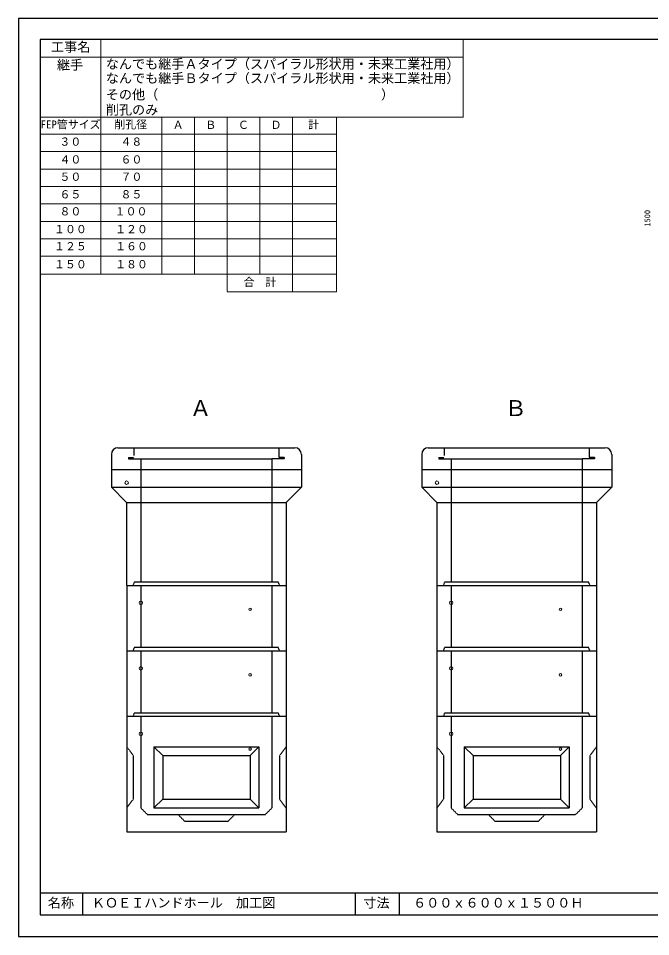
# Model space of a CAD drawing. Units: millimetres, scale not verified. Extents: x -297 to 298, y -210 to 211.
# Drawn here: x -297 to -7.5, y -210 to 210.5 of the extents above; entities that cross this region are included whole.
import ezdxf
from ezdxf.enums import TextEntityAlignment as Align

# ---------------------------------------------------------------- set-up
doc = ezdxf.new("R2010")
doc.units = ezdxf.units.MM
doc.linetypes.add('USER2', pattern=[4.7625, 3.175, -1.5875])
doc.layers.add('0-0', color=7, linetype='Continuous')
for name, color, linetype, lineweight in [('0-1_0', 9, 'Continuous', 25), ('0-2_dims', 7, 'Continuous', 18), ('0-3_pen1実線', 4, 'Continuous', 13), ('0-4_pen2実線', 3, 'Continuous', 13), ('0-5_pen3実線', 7, 'Continuous', 25), ('0-6_pen4実線', 7, 'Continuous', 25), ('0-7_pen2破線', 3, 'USER2', 25), ('0-8_鉄筋', 7, 'Continuous', 13)]:
    doc.layers.add(name, color=color, linetype=linetype, lineweight=lineweight)
doc.styles.add('ＭＳ ゴシック', font='')
doc.styles.get('ＭＳ ゴシック').set_extended_font_data('MS Gothic')

# ---------------------------------------------------------------- blocks, each defined once
blk = doc.blocks.new('部分図 1')
at = {"layer": '0-1_0'}
blk.add_lwpolyline([(0.1, 0.3), (11898.1, 0.3), (11898.1, 8410.3), (0.1, 8410.3)], close=True, dxfattribs=at)
at = {"layer": '0-2_dims'}
for p, q in [((755.1, 6066.8), (755.1, 8215.2)), ((4075.2, 7506.5), (4075.2, 8215.2)), ((200.1, 8055.5), (4076.2, 8055.5)), ((200.1, 7506.5), (4076.2, 7506.5)), ((1313.17, 6066.8), (1313.17, 7507.2)), ((1313.17, 6066.8), (1313.17, 7506.8)), ((1613.17, 6066.8), (1613.17, 7506.8)), ((1912.17, 5908), (1912.17, 7506.8)), ((2211.17, 6066.8), (2211.17, 7506.8)), ((2511.17, 5906), (2511.17, 7506.8)), ((200.17, 7349), (2913.17, 7349)), ((200.1, 7190), (2913.1, 7190)), ((200.1, 7028.2), (2913.1, 7028.2)), ((200.1, 6870.4), (2913.1, 6870.4)), ((200.1, 6711.4), (2913.1, 6711.4)), ((200.1, 6550.4), (2913.1, 6550.4)), ((200.1, 6390.4), (2913.1, 6390.4)), ((200.1, 6231.6), (2913.1, 6231.6)), ((2913.17, 6066.8), (2913.17, 5906.1)), ((1912.17, 5906.1), (2913.17, 5906.1))]:
    blk.add_line(p, q, dxfattribs=at)
blk.add_lwpolyline([(200.17, 6066.8), (2913.17, 6066.8), (2913.17, 7506.8), (200.17, 7506.8)], close=True, dxfattribs=at)
at = {"layer": '0-3_pen1実線'}
for p, q in [((2385.94, 4467.95), (2395.31, 4477.32)), ((5227.94, 4467.95), (5237.31, 4477.32))]:
    blk.add_line(p, q, dxfattribs=at)
at = {"layer": '0-4_pen2実線'}
for centre, radius in [((991.96, 4157.33), 16), ((3833.96, 4157.33), 16), ((1121.99, 3058), 16), ((3963.99, 3058), 16), ((2121.99, 2998), 12), ((4963.99, 2998), 12), ((1121.99, 2458), 16), ((3963.99, 2458), 16), ((2121.99, 2398), 12), ((4963.99, 2398), 12)]:
    blk.add_circle(centre, radius, dxfattribs=at)
for centre, major_axis in [((1121.99, 1857.98), (16, 0)), ((3963.99, 1857.98), (16, 0)), ((2121.99, 1718.14), (12, 0)), ((4963.99, 1718.14), (12, 0))]:
    blk.add_ellipse(centre, major_axis=major_axis, ratio=0.998868, dxfattribs=at)
at = {"layer": '0-5_pen3実線'}
for p, q in [((911.94, 4477.32), (2531.94, 4477.32)), ((3753.94, 4477.32), (5373.94, 4477.32)), ((851.94, 4417.32), (851.94, 4277.32)), ((2591.94, 4417.32), (2591.94, 4277.32)), ((3693.94, 4417.32), (3693.94, 4277.32)), ((5433.94, 4417.32), (5433.94, 4277.32)), ((851.96, 4277.33), (2591.96, 4277.33)), ((851.96, 4277.33), (851.96, 4117.33)), ((2591.96, 4277.33), (2591.96, 4117.33)), ((3693.96, 4277.33), (5433.96, 4277.33)), ((3693.96, 4277.33), (3693.96, 4117.33)), ((5433.96, 4277.33), (5433.96, 4117.33)), ((851.96, 4117.33), (2591.96, 4117.33)), ((991.96, 3977.33), (851.96, 4117.33)), ((2451.96, 3977.33), (2591.96, 4117.33)), ((3693.96, 4117.33), (5433.96, 4117.33)), ((3833.96, 3977.33), (3693.96, 4117.33)), ((5293.96, 3977.33), (5433.96, 4117.33)), ((991.96, 3977.33), (2451.96, 3977.33)), ((991.96, 3977.33), (991.96, 3217.33)), ((2451.96, 3977.33), (2451.96, 3217.33)), ((3833.96, 3977.33), (5293.96, 3977.33)), ((3833.96, 3977.33), (3833.96, 3217.33)), ((5293.96, 3977.33), (5293.96, 3217.33)), ((991.96, 3217.33), (2451.96, 3217.33)), ((2451.99, 3218), (2451.99, 2618)), ((3833.96, 3217.33), (5293.96, 3217.33)), ((5293.99, 3218), (5293.99, 2618)), ((2451.99, 2618), (2451.99, 2018)), ((5293.99, 2618), (5293.99, 2018)), ((991.99, 2017.8), (991.99, 959)), ((2451.99, 2017.8), (2451.99, 959)), ((3833.99, 2017.8), (3833.99, 959)), ((5293.99, 2017.8), (5293.99, 959)), ((1241.99, 1738.12), (1241.99, 1178.75)), ((1241.99, 1738.12), (1321.99, 1658.21)), ((1241.99, 1738.12), (1721.99, 1738.12)), ((1721.99, 1738.12), (2201.99, 1738.12)), ((2201.99, 1738.12), (2121.99, 1658.21)), ((2201.99, 1738.12), (2201.99, 1178.75)), ((4083.99, 1738.12), (4083.99, 1178.75)), ((4083.99, 1738.12), (4163.99, 1658.21)), ((4083.99, 1738.12), (4563.99, 1738.12)), ((4563.99, 1738.12), (5043.99, 1738.12)), ((5043.99, 1738.12), (4963.99, 1658.21)), ((5043.99, 1738.12), (5043.99, 1178.75)), ((1321.99, 1658.21), (1321.99, 1258.66)), ((1321.99, 1658.21), (1721.99, 1658.21)), ((1721.99, 1658.21), (2121.99, 1658.21)), ((2121.99, 1658.21), (2121.99, 1258.66)), ((4163.99, 1658.21), (4163.99, 1258.66)), ((4163.99, 1658.21), (4563.99, 1658.21)), ((4563.99, 1658.21), (4963.99, 1658.21)), ((4963.99, 1658.21), (4963.99, 1258.66)), ((1241.99, 1178.75), (1321.99, 1258.66)), ((1241.99, 1178.75), (1721.99, 1178.75)), ((1321.99, 1258.66), (1721.99, 1258.66)), ((1721.99, 1258.66), (2121.99, 1258.66)), ((1721.99, 1178.75), (2201.99, 1178.75)), ((2201.99, 1178.75), (2121.99, 1258.66)), ((4083.99, 1178.75), (4163.99, 1258.66)), ((4083.99, 1178.75), (4563.99, 1178.75)), ((4163.99, 1258.66), (4563.99, 1258.66)), ((4563.99, 1258.66), (4963.99, 1258.66)), ((4563.99, 1178.75), (5043.99, 1178.75)), ((5043.99, 1178.75), (4963.99, 1258.66)), ((991.99, 959), (2451.99, 959)), ((3833.99, 959), (5293.99, 959)), ((586.1, 400.3), (586.1, 200.3)), ((3488.1, 400.3), (3488.1, 200.3))]:
    blk.add_line(p, q, dxfattribs=at)
for points in [[(991.99, 3218), (991.99, 2618), (2451.99, 2618)], [(3833.99, 3218), (3833.99, 2618), (5293.99, 2618)], [(991.99, 2618), (991.99, 2018), (2451.99, 2018)], [(3833.99, 2618), (3833.99, 2018), (5293.99, 2018)]]:
    blk.add_lwpolyline(points, dxfattribs=at)
for centre, start, end in [((911.94, 4417.32), 90, 180), ((2531.94, 4417.32), 0, 90), ((3753.94, 4417.32), 90, 180), ((5373.94, 4417.32), 0, 90)]:
    blk.add_arc(centre, 60, start, end, dxfattribs=at)
at = {"layer": '0-6_pen4実線'}
for p, q in [((200.1, 400.3), (11709.1, 400.3)), ((3085.4, 400.3), (3085.4, 200.3))]:
    blk.add_line(p, q, dxfattribs=at)
blk.add_lwpolyline([(200.1, 200.3), (11709.1, 200.3), (11709.1, 8215.3), (200.1, 8215.3)], close=True, dxfattribs=at)
at = {"layer": '0-7_pen2破線'}
for p, q in [((1057.94, 4477.32), (1057.94, 4407.32)), ((2385.94, 4477.32), (2385.94, 4389.32)), ((3899.94, 4477.32), (3899.94, 4407.32)), ((5227.94, 4477.32), (5227.94, 4389.32)), ((1009.94, 4389.32), (1057.94, 4389.32)), ((1009.94, 4389.32), (1009.94, 4377.32)), ((1009.94, 4377.32), (2321.94, 4377.32)), ((1121.94, 4377.32), (1121.94, 4277.32)), ((2433.94, 4377.32), (2321.94, 4377.32)), ((2321.94, 4377.32), (2321.94, 4277.32)), ((2433.94, 4389.32), (2385.94, 4389.32)), ((2433.94, 4389.32), (2433.94, 4377.32)), ((3851.94, 4389.32), (3899.94, 4389.32)), ((3851.94, 4389.32), (3851.94, 4377.32)), ((3851.94, 4377.32), (5163.94, 4377.32)), ((3963.94, 4377.32), (3963.94, 4277.32)), ((5275.94, 4377.32), (5163.94, 4377.32)), ((5163.94, 4377.32), (5163.94, 4277.32)), ((5275.94, 4389.32), (5227.94, 4389.32)), ((5275.94, 4389.32), (5275.94, 4377.32)), ((1121.96, 4277.33), (1121.96, 3247.33)), ((2321.96, 4277.33), (2321.96, 3247.33)), ((3963.96, 4277.33), (3963.96, 3247.33)), ((5163.96, 4277.33), (5163.96, 3247.33)), ((1051.96, 3217.33), (1061.96, 3247.33)), ((2381.96, 3247.33), (1061.96, 3247.33)), ((1121.99, 3218), (1121.99, 2648)), ((2321.99, 3218), (2321.99, 2648)), ((2391.96, 3217.33), (2381.96, 3247.33)), ((3893.96, 3217.33), (3903.96, 3247.33)), ((5223.96, 3247.33), (3903.96, 3247.33)), ((3963.99, 3218), (3963.99, 2648)), ((5163.99, 3218), (5163.99, 2648)), ((5233.96, 3217.33), (5223.96, 3247.33)), ((1051.99, 2618), (1061.99, 2648)), ((1721.99, 2648), (1061.99, 2648)), ((1121.99, 2618), (1121.99, 2048)), ((2381.99, 2648), (1721.99, 2648)), ((2321.99, 2618), (2321.99, 2048)), ((2391.99, 2618), (2381.99, 2648)), ((3893.99, 2618), (3903.99, 2648)), ((4563.99, 2648), (3903.99, 2648)), ((3963.99, 2618), (3963.99, 2048)), ((5223.99, 2648), (4563.99, 2648)), ((5163.99, 2618), (5163.99, 2048)), ((5233.99, 2618), (5223.99, 2648)), ((1051.99, 2018), (1061.99, 2048)), ((1721.99, 2048), (1061.99, 2048)), ((2381.99, 2048), (1721.99, 2048)), ((2391.99, 2018), (2381.99, 2048)), ((3893.99, 2018), (3903.99, 2048)), ((4563.99, 2048), (3903.99, 2048)), ((5223.99, 2048), (4563.99, 2048)), ((5233.99, 2018), (5223.99, 2048)), ((1121.99, 2017.8), (1121.99, 1178.75)), ((2321.99, 2017.8), (2321.99, 1178.75)), ((3963.99, 2017.8), (3963.99, 1178.75)), ((5163.99, 2017.8), (5163.99, 1178.75)), ((991.99, 1738.12), (1051.99, 1658.21)), ((3833.99, 1738.12), (3893.99, 1658.21)), ((1121.99, 1178.75), (1181.99, 1118.82)), ((2321.99, 1178.75), (2261.99, 1118.82)), ((3963.99, 1178.75), (4023.99, 1118.82)), ((5163.99, 1178.75), (5103.99, 1118.82)), ((1181.99, 1118.82), (1721.99, 1118.82)), ((1461.99, 1118.82), (1521.99, 1058.89)), ((1721.99, 1118.82), (2261.99, 1118.82)), ((1981.99, 1118.82), (1921.99, 1058.89)), ((4023.99, 1118.82), (4563.99, 1118.82)), ((4303.99, 1118.82), (4363.99, 1058.89)), ((4563.99, 1118.82), (5103.99, 1118.82)), ((4823.99, 1118.82), (4763.99, 1058.89)), ((1521.99, 1058.89), (1721.99, 1058.89)), ((1721.99, 1058.89), (1921.99, 1058.89)), ((4363.99, 1058.89), (4563.99, 1058.89)), ((4563.99, 1058.89), (4763.99, 1058.89))]:
    blk.add_line(p, q, dxfattribs=at)
for points in [[(2451.99, 1738.12), (2391.99, 1658.21), (2391.99, 1258.66), (2451.99, 1178.75)], [(5293.99, 1738.12), (5233.99, 1658.21), (5233.99, 1258.66), (5293.99, 1178.75)], [(1051.99, 1658.21), (1051.99, 1258.66), (991.99, 1178.75)], [(3893.99, 1658.21), (3893.99, 1258.66), (3833.99, 1178.75)]]:
    blk.add_lwpolyline(points, dxfattribs=at)
at = {"layer": '0-2_dims', "style": 'ＭＳ ゴシック'}
for s, height, p in [('工事名', 87.98, (299.1, 8078.2)), ('継手', 87.98, (353.1, 7914.2)), ('なんでも継手Ａタイプ（スパイラル形状用・未来工業社用）\u3000\u3000', 87.98, (801.1, 7922.2)), ('なんでも継手Ｂタイプ（スパイラル形状用・未来工業社用）\u3000\u3000', 87.98, (801.1, 7792.2)), ('その他（\u3000\u3000\u3000\u3000\u3000\u3000\u3000\u3000\u3000\u3000\u3000\u3000\u3000\u3000\u3000\u3000\u3000）', 87.98, (801.1, 7642.2)), ('削孔のみ', 87.98, (801.1, 7503.2)), ('FEP管サイズ', 73.31, (203.17, 7379.9)), ('削孔径', 73.31, (879.17, 7379.9)), ('Ａ', 73.31, (1413.17, 7375.9)), ('Ｂ', 73.31, (1712.17, 7375.9)), ('Ｃ', 73.31, (2011.17, 7375.9)), ('Ｄ', 73.31, (2310.17, 7375.9)), ('計', 73.31, (2654.17, 7378.9)), ('３０', 73.31, (376.17, 7221.9)), ('４８', 73.31, (935.17, 7221.9)), ('４０', 73.31, (377.07, 7058.9)), ('６０', 73.31, (936.07, 7058.9)), ('５０', 73.31, (377.07, 6900.5)), ('７０', 73.31, (936.07, 6900.5)), ('６５', 73.31, (377.07, 6739.5)), ('８５', 73.31, (936.07, 6739.5)), ('８０', 73.31, (377.17, 6583.5)), ('１００', 73.31, (882.17, 6583.5)), ('１００', 73.31, (327.07, 6420.5)), ('１２０', 73.31, (886.07, 6420.5)), ('１２５', 73.31, (327.07, 6264.1)), ('１６０', 73.31, (886.07, 6264.1)), ('１５０', 73.31, (327.07, 6099.1)), ('１８０', 73.31, (886.07, 6099.1)), ('合\u3000計', 73.31, (2063.17, 5935.9))]:
    blk.add_text(s, height=height, dxfattribs=at).set_placement(p, align=Align.BOTTOM_LEFT)
blk.add_text('1500', height=53.52, rotation=90, dxfattribs=at).set_placement((5803, 6503), align=Align.BOTTOM_LEFT)
at = {"layer": '0-5_pen3実線', "style": 'ＭＳ ゴシック'}
for s, p in [('名称', (270.1, 240.3)), ('ＫＯＥＩハンドホール\u3000加工図', (673.1, 240.3)), ('寸法', (3159.3, 240.3)), ('６００ｘ６００ｘ１５００Ｈ', (3615.1, 240.3))]:
    blk.add_text(s, height=87.98, dxfattribs=at).set_placement(p, align=Align.BOTTOM_LEFT)
at = {"layer": '0-8_鉄筋', "style": 'ＭＳ ゴシック'}
for s, p in [('Ａ', (1568.97, 4723.23)), ('Ｂ', (4454.97, 4723.23))]:
    blk.add_text(s, height=146.6, dxfattribs=at).set_placement(p, align=Align.BOTTOM_LEFT)

msp = doc.modelspace()

# ---------------------------------------------------------------- block references
at = {"layer": '0-0', "xscale": 0.05, "yscale": 0.05}
msp.add_blockref('部分図 1', (-297, -210), dxfattribs=at)

doc.saveas('drawing.dxf')
